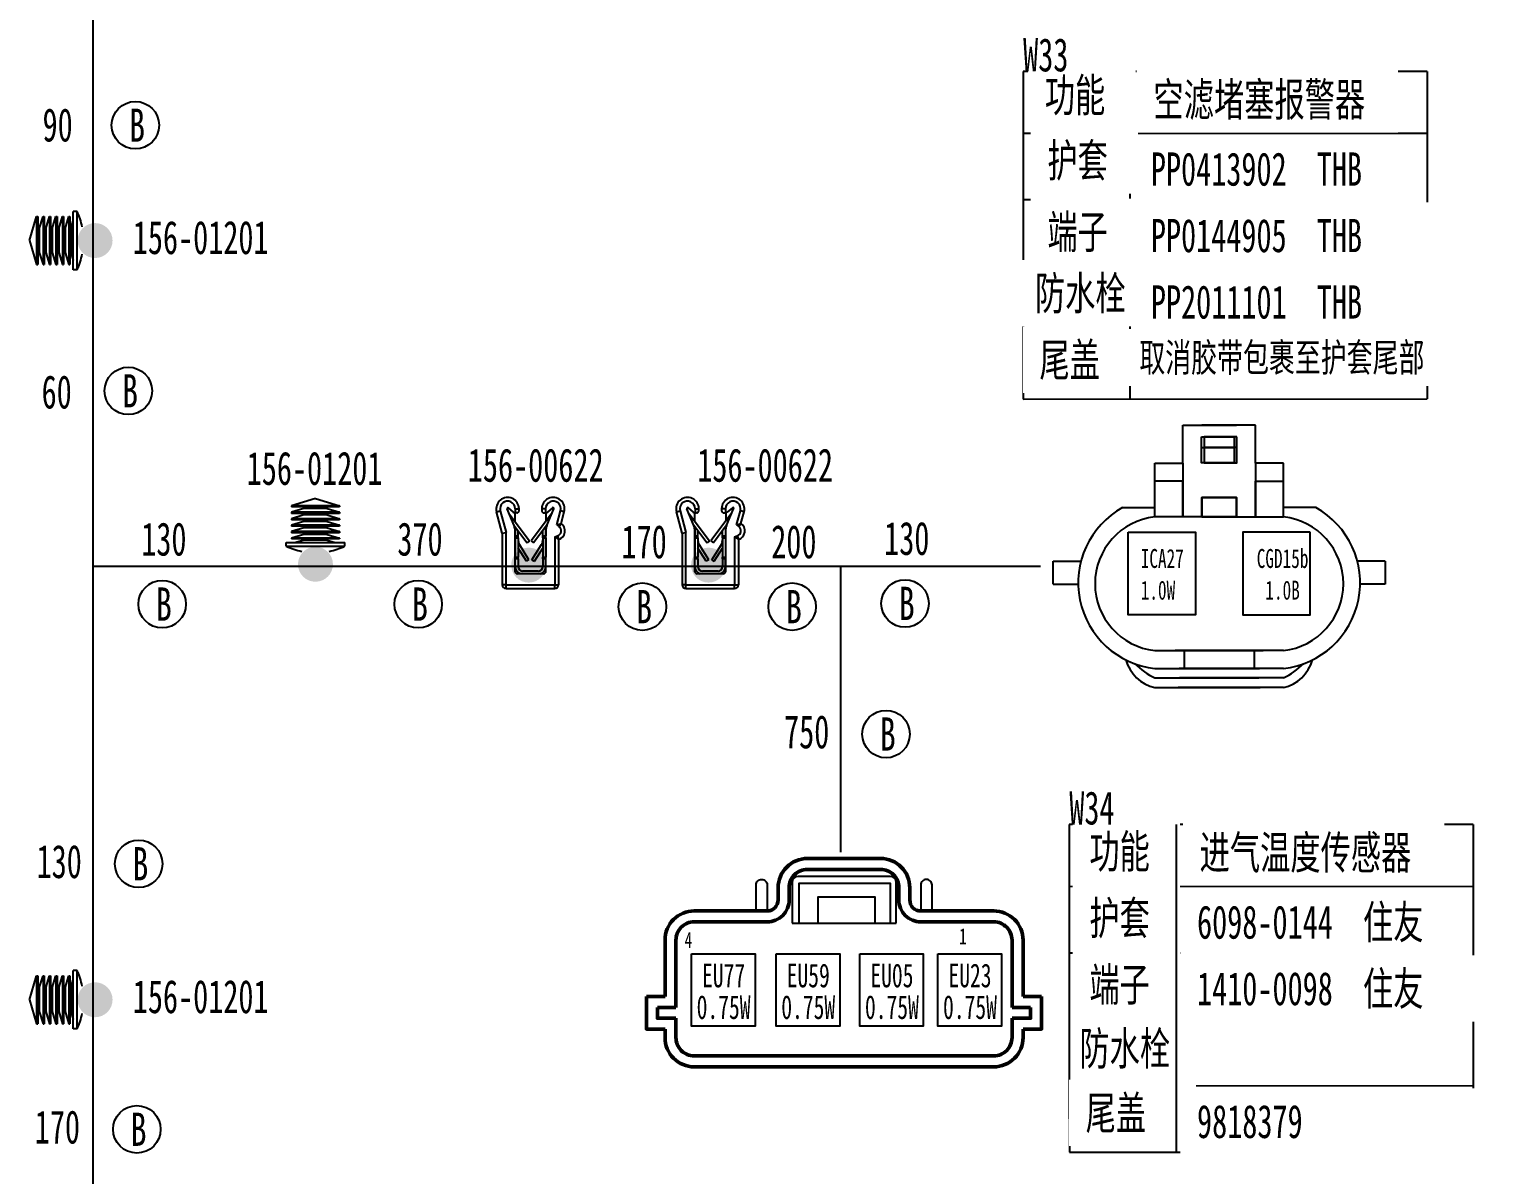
# Model space of a CAD drawing. Header units: millimetres. Extents: x 3853 to 7217, y 3585 to 4426.
# Drawn here: x 5581.3 to 5735.6, y 4188.3 to 4308.9 of the extents above; entities that cross this region are included whole.
import ezdxf

# ---------------------------------------------------------------- set-up
doc = ezdxf.new("R2010")
doc.units = ezdxf.units.MM
doc.layers.get('0').update_dxf_attribs({"lineweight": 25})
for name, color, linetype, lineweight in [('1轮廓实线层', 7, 'Continuous', 50), ('5剖面线层', 1, 'Continuous', 25), ('6文字层', 3, 'Continuous', 25), ('_0', 7, 'Continuous', 25)]:
    doc.layers.add(name, color=color, linetype=linetype, lineweight=lineweight)
doc.styles.add('PC_TEXTSTYLE', font='ISOCP.SHX', dxfattribs={"width": 0.707, "bigfont": 'GBCBIG.SHX'})
doc.styles.add('标准', font='', dxfattribs={"width": 0.667})
doc.styles.get('标准').set_extended_font_data('SimSun')

msp = doc.modelspace()

# ---------------------------------------------------------------- hatches: boundary and pattern name
at = {"layer": '_0', "linetype": 'ByBlock', "lineweight": -3}
h = msp.add_hatch(color=0, dxfattribs=at)
h.dxf.hatch_style = 1
edge = h.paths.add_edge_path()
edge.add_arc((5588.19, 4286.63), 1.84, 90, 450)
at = {"layer": '_0'}
h = msp.add_hatch(color=0, dxfattribs=at)
h.dxf.hatch_style = 1
edge = h.paths.add_edge_path()
edge.add_arc((5611.39, 4252.55), 1.84, 360, 720)
h = msp.add_hatch(color=0, dxfattribs=at)
h.dxf.hatch_style = 1
edge = h.paths.add_edge_path()
edge.add_arc((5633.84, 4252.46), 1.84, 360, 720)
h = msp.add_hatch(color=0, dxfattribs=at)
h.dxf.hatch_style = 1
edge = h.paths.add_edge_path()
edge.add_arc((5652.77, 4252.46), 1.84, 360, 720)
at = {"layer": '_0', "linetype": 'ByBlock', "lineweight": -3}
h = msp.add_hatch(color=0, dxfattribs=at)
h.dxf.hatch_style = 1
edge = h.paths.add_edge_path()
edge.add_arc((5588.19, 4206.7), 1.84, 90, 450)

# ---------------------------------------------------------------- linework, layer by layer
at = {"color": 0, "linetype": 'Continuous'}
for p, q in [((5661.57, 4219.06), (5661.57, 4214.76)), ((5671.9, 4219.68), (5662.19, 4219.68)), ((5672.53, 4214.76), (5672.53, 4219.06)), ((5661.57, 4214.76), (5672.53, 4214.76))]:
    msp.add_line(p, q, dxfattribs=at)
for centre, start, end in [((5662.19, 4219.06), 90, 180), ((5671.9, 4219.06), 0, 90)]:
    msp.add_arc(centre, 0.622, start, end, dxfattribs=at)
at = {"layer": '1轮廓实线层', "color": 0}
for points in [[(5648.19, 4207.04), (5648.19, 4212.98, -0.414214), (5651.26, 4216.05), (5658.95, 4216.05, 0.414214), (5660.1, 4217.21), (5660.1, 4218.5, -0.414214), (5663.18, 4221.57), (5670.89, 4221.57, -0.414214), (5673.96, 4218.5), (5673.96, 4217.21, 0.414214), (5675.11, 4216.05), (5682.8, 4216.05, -0.414214), (5685.88, 4212.98), (5685.88, 4207.04)], [(5649.34, 4205.89), (5649.34, 4212.98, -0.414214), (5651.26, 4214.9), (5658.95, 4214.9, 0.414214), (5661.26, 4217.21), (5661.26, 4218.5, -0.414214), (5663.18, 4220.42), (5670.89, 4220.42, -0.414214), (5672.81, 4218.5), (5672.81, 4217.21, 0.414214), (5675.11, 4214.9), (5682.8, 4214.9, -0.414214), (5684.72, 4212.98), (5684.72, 4205.89)], [(5685.88, 4203.61), (5685.88, 4202.72, -0.414214), (5682.8, 4199.64), (5651.26, 4199.64, -0.414214), (5648.19, 4202.72), (5648.19, 4203.61)], [(5684.72, 4204.76), (5684.72, 4202.72, -0.414214), (5682.8, 4200.8), (5651.26, 4200.8, -0.414214), (5649.34, 4202.72), (5649.34, 4204.76)]]:
    msp.add_lwpolyline(points, format="xyb", dxfattribs=at)
for points in [[(5646.24, 4207.04), (5648.19, 4207.04)], [(5648.19, 4203.61), (5646.24, 4203.61), (5646.24, 4207.04)], [(5687.83, 4207.04), (5685.88, 4207.04)], [(5685.88, 4203.61), (5687.83, 4203.61), (5687.83, 4207.04)], [(5647.39, 4205.89), (5649.34, 4205.89)], [(5649.34, 4204.76), (5647.39, 4204.76), (5647.39, 4205.89)], [(5686.67, 4205.89), (5684.72, 4205.89)], [(5684.72, 4204.76), (5686.67, 4204.76), (5686.67, 4205.89)]]:
    msp.add_lwpolyline(points, dxfattribs=at)
at = {"layer": '5剖面线层', "color": 0}
for points in [[(5658.95, 4216.05), (5657.77, 4216.05), (5657.77, 4218.79, -0.414214), (5658.34, 4219.36), (5658.38, 4219.36, -0.414214), (5658.95, 4218.79)], [(5675.11, 4216.05), (5676.3, 4216.05), (5676.3, 4218.79, 0.414214), (5675.72, 4219.36), (5675.69, 4219.36, 0.414214), (5675.11, 4218.79)]]:
    msp.add_lwpolyline(points, format="xyb", close=True, dxfattribs=at)
for points in [[(5662.32, 4214.72), (5662.32, 4218.99), (5671.89, 4218.99), (5671.89, 4214.76)], [(5664.33, 4214.74), (5664.33, 4217.55), (5670.27, 4217.55), (5670.27, 4214.76)]]:
    msp.add_lwpolyline(points, dxfattribs=at)
for points in [[(5650.97, 4211.52), (5657.67, 4211.52), (5657.67, 4203.93), (5650.97, 4203.93)], [(5659.88, 4211.52), (5666.58, 4211.52), (5666.58, 4203.93), (5659.88, 4203.93)], [(5668.69, 4211.52), (5675.38, 4211.52), (5675.38, 4203.93), (5668.69, 4203.93)], [(5676.91, 4211.52), (5683.61, 4211.52), (5683.61, 4203.93), (5676.91, 4203.93)]]:
    msp.add_lwpolyline(points, close=True, dxfattribs=at)
at = {"layer": '_0', "color": 0, "linetype": 'ByBlock', "lineweight": -3}
for p, q in [((5587.98, 4105.01), (5587.98, 4331.95)), ((5728.41, 4304.44), (5685.89, 4304.44)), ((5685.88, 4290.94), (5728.41, 4290.94)), ((5581.27, 4286.63), (5582.03, 4289.16)), ((5582.03, 4289.16), (5582.03, 4287.84)), ((5582.03, 4289.16), (5582.15, 4289.16)), ((5582.15, 4289.16), (5582.15, 4284.1)), ((5582.32, 4287.87), (5582.71, 4289.16)), ((5582.71, 4289.16), (5582.71, 4287.84)), ((5582.71, 4289.16), (5582.83, 4289.16)), ((5582.83, 4289.16), (5582.83, 4284.1)), ((5583, 4287.87), (5583.39, 4289.16)), ((5583.39, 4289.16), (5583.39, 4287.84)), ((5583.39, 4289.16), (5583.51, 4289.16)), ((5583.51, 4289.16), (5583.51, 4284.1)), ((5583.68, 4287.87), (5584.07, 4289.16)), ((5584.07, 4289.16), (5584.07, 4287.84)), ((5584.07, 4289.16), (5584.19, 4289.16)), ((5584.19, 4289.16), (5584.19, 4284.1)), ((5584.36, 4287.87), (5584.75, 4289.16)), ((5584.75, 4289.16), (5584.75, 4287.84)), ((5584.75, 4289.16), (5584.87, 4289.16)), ((5584.87, 4289.16), (5584.87, 4284.1)), ((5585.04, 4287.87), (5585.43, 4289.16)), ((5585.43, 4289.16), (5585.43, 4287.84)), ((5585.43, 4289.16), (5585.53, 4289.16)), ((5585.53, 4289.16), (5585.53, 4284.1)), ((5585.64, 4287.87), (5585.9, 4288.71)), ((5586.3, 4289.7), (5585.9, 4289.7)), ((5585.9, 4283.55), (5585.9, 4289.7)), ((5586.3, 4283.55), (5586.3, 4289.7)), ((5582.03, 4287.84), (5582.03, 4284.1)), ((5582.15, 4287.87), (5582.32, 4287.87)), ((5582.32, 4287.87), (5582.32, 4285.38)), ((5582.71, 4287.84), (5582.71, 4284.1)), ((5582.83, 4287.87), (5583, 4287.87)), ((5583, 4287.87), (5583, 4285.38)), ((5583.39, 4287.84), (5583.39, 4284.1)), ((5583.51, 4287.87), (5583.68, 4287.87)), ((5583.68, 4287.87), (5583.68, 4285.38)), ((5584.07, 4287.84), (5584.07, 4284.1)), ((5584.19, 4287.87), (5584.36, 4287.87)), ((5584.36, 4287.87), (5584.36, 4285.38)), ((5584.75, 4287.84), (5584.75, 4284.1)), ((5584.87, 4287.87), (5585.04, 4287.87)), ((5585.04, 4287.87), (5585.04, 4285.38)), ((5585.43, 4287.84), (5585.43, 4284.1)), ((5585.53, 4287.87), (5585.64, 4287.87)), ((5585.64, 4287.87), (5585.64, 4285.38)), ((5581.27, 4286.63), (5582.03, 4284.1)), ((5582.15, 4285.38), (5582.32, 4285.38)), ((5582.32, 4285.38), (5582.71, 4284.1)), ((5582.83, 4285.38), (5583, 4285.38)), ((5583, 4285.38), (5583.39, 4284.1)), ((5583.51, 4285.38), (5583.68, 4285.38)), ((5583.68, 4285.38), (5584.07, 4284.1)), ((5584.19, 4285.38), (5584.36, 4285.38)), ((5584.36, 4285.38), (5584.75, 4284.1)), ((5584.87, 4285.38), (5585.04, 4285.38)), ((5585.04, 4285.38), (5585.43, 4284.1)), ((5585.53, 4285.38), (5585.64, 4285.38)), ((5585.64, 4285.38), (5585.9, 4284.54)), ((5582.03, 4284.1), (5582.15, 4284.1)), ((5582.71, 4284.1), (5582.83, 4284.1)), ((5583.39, 4284.1), (5583.51, 4284.1)), ((5584.07, 4284.1), (5584.19, 4284.1)), ((5584.75, 4284.1), (5584.87, 4284.1)), ((5585.43, 4284.1), (5585.53, 4284.1)), ((5685.89, 4283.94), (5728.41, 4283.94)), ((5685.89, 4283.94), (5728.41, 4283.94)), ((5586.3, 4283.55), (5585.9, 4283.55)), ((5685.89, 4276.94), (5728.41, 4276.95)), ((5685.9, 4269.94), (5728.41, 4269.96)), ((5702.72, 4263.18), (5702.72, 4267.2)), ((5702.72, 4267.2), (5708.36, 4267.2)), ((5710.34, 4267.2), (5704.7, 4267.2)), ((5710.34, 4263.18), (5710.34, 4267.2)), ((5704.67, 4264.86), (5708.11, 4264.86)), ((5708.39, 4264.86), (5704.95, 4264.86)), ((5699.77, 4257.54), (5699.77, 4263.18)), ((5699.77, 4263.18), (5702.72, 4263.18)), ((5702.72, 4263.18), (5702.72, 4257.54)), ((5713.29, 4263.18), (5710.34, 4263.18)), ((5710.34, 4263.18), (5710.34, 4257.54)), ((5713.29, 4257.54), (5713.29, 4263.18)), ((5702.72, 4261.3), (5699.77, 4261.3)), ((5702.72, 4257.54), (5702.72, 4261.3)), ((5710.34, 4257.54), (5710.34, 4261.3)), ((5710.34, 4261.3), (5713.29, 4261.3)), ((5696.36, 4258.53), (5699.77, 4258.53)), ((5706.93, 4257.54), (5699.77, 4257.54)), ((5706.13, 4257.54), (5713.29, 4257.54)), ((5716.7, 4258.53), (5713.29, 4258.53)), ((5689.07, 4252.89), (5691.98, 4252.89)), ((5689.07, 4250.47), (5689.07, 4252.89)), ((5723.99, 4252.89), (5721.08, 4252.89)), ((5723.99, 4252.89), (5723.99, 4250.47)), ((5689.07, 4250.47), (5691.73, 4250.47)), ((5723.99, 4250.47), (5721.33, 4250.47)), ((5699.77, 4243.46), (5711.17, 4243.46)), ((5713.29, 4243.46), (5701.89, 4243.46)), ((5702.83, 4243.46), (5702.83, 4241.58)), ((5710.23, 4243.46), (5710.23, 4241.58)), ((5699.77, 4241.58), (5710.76, 4241.58)), ((5699.77, 4240.59), (5710.72, 4240.59)), ((5713.29, 4241.58), (5702.3, 4241.58)), ((5713.29, 4240.59), (5702.34, 4240.59)), ((5699.77, 4239.57), (5710.86, 4239.57)), ((5713.29, 4239.57), (5702.2, 4239.57)), ((5733.27, 4225.15), (5690.75, 4225.15)), ((5690.75, 4211.65), (5733.28, 4211.65)), ((5586.3, 4209.78), (5585.9, 4209.78)), ((5585.9, 4203.63), (5585.9, 4209.78)), ((5586.3, 4203.63), (5586.3, 4209.78)), ((5581.27, 4206.7), (5582.03, 4209.23)), ((5582.03, 4209.23), (5582.03, 4207.92)), ((5582.03, 4209.23), (5582.15, 4209.23)), ((5582.15, 4209.23), (5582.15, 4204.17)), ((5582.32, 4207.95), (5582.71, 4209.23)), ((5582.71, 4209.23), (5582.71, 4207.92)), ((5582.71, 4209.23), (5582.83, 4209.23)), ((5582.83, 4209.23), (5582.83, 4204.17)), ((5583, 4207.95), (5583.39, 4209.23)), ((5583.39, 4209.23), (5583.39, 4207.92)), ((5583.39, 4209.23), (5583.51, 4209.23)), ((5583.51, 4209.23), (5583.51, 4204.17)), ((5583.68, 4207.95), (5584.07, 4209.23)), ((5584.07, 4209.23), (5584.07, 4207.92)), ((5584.07, 4209.23), (5584.19, 4209.23)), ((5584.19, 4209.23), (5584.19, 4204.17)), ((5584.36, 4207.95), (5584.75, 4209.23)), ((5584.75, 4209.23), (5584.75, 4207.92)), ((5584.75, 4209.23), (5584.87, 4209.23)), ((5584.87, 4209.23), (5584.87, 4204.17)), ((5585.04, 4207.95), (5585.43, 4209.23)), ((5585.43, 4209.23), (5585.43, 4207.92)), ((5585.43, 4209.23), (5585.53, 4209.23)), ((5585.53, 4209.23), (5585.53, 4204.17)), ((5585.64, 4207.95), (5585.9, 4208.79)), ((5581.27, 4206.7), (5582.03, 4204.17)), ((5582.03, 4207.92), (5582.03, 4204.17)), ((5582.15, 4207.95), (5582.32, 4207.95)), ((5582.32, 4207.95), (5582.32, 4205.46)), ((5582.71, 4207.92), (5582.71, 4204.17)), ((5582.83, 4207.95), (5583, 4207.95)), ((5583, 4207.95), (5583, 4205.46)), ((5583.39, 4207.92), (5583.39, 4204.17)), ((5583.51, 4207.95), (5583.68, 4207.95)), ((5583.68, 4207.95), (5583.68, 4205.46)), ((5584.07, 4207.92), (5584.07, 4204.17)), ((5584.19, 4207.95), (5584.36, 4207.95)), ((5584.36, 4207.95), (5584.36, 4205.46)), ((5584.75, 4207.92), (5584.75, 4204.17)), ((5584.87, 4207.95), (5585.04, 4207.95)), ((5585.04, 4207.95), (5585.04, 4205.46)), ((5585.43, 4207.92), (5585.43, 4204.17)), ((5585.53, 4207.95), (5585.64, 4207.95)), ((5585.64, 4207.95), (5585.64, 4205.46)), ((5582.15, 4205.46), (5582.32, 4205.46)), ((5582.32, 4205.46), (5582.71, 4204.17)), ((5582.83, 4205.46), (5583, 4205.46)), ((5583, 4205.46), (5583.39, 4204.17)), ((5583.51, 4205.46), (5583.68, 4205.46)), ((5583.68, 4205.46), (5584.07, 4204.17)), ((5584.19, 4205.46), (5584.36, 4205.46)), ((5584.36, 4205.46), (5584.75, 4204.17)), ((5584.87, 4205.46), (5585.04, 4205.46)), ((5585.04, 4205.46), (5585.43, 4204.17)), ((5585.53, 4205.46), (5585.64, 4205.46)), ((5585.64, 4205.46), (5585.9, 4204.61)), ((5690.75, 4204.65), (5733.27, 4204.65)), ((5690.75, 4204.65), (5733.27, 4204.65)), ((5690.75, 4197.65), (5733.27, 4197.66))]:
    msp.add_line(p, q, dxfattribs=at)
at = {"layer": '_0', "color": 0, "lineweight": -3}
for p, q in [((5685.89, 4304.44), (5685.89, 4297.94)), ((5685.89, 4297.94), (5685.89, 4290.94)), ((5685.89, 4290.94), (5685.89, 4283.94)), ((5685.89, 4283.94), (5685.89, 4276.94)), ((5685.89, 4276.94), (5685.9, 4269.94))]:
    msp.add_line(p, q, dxfattribs=at)
at = {"layer": '_0', "color": 0}
for p, q in [((5685.89, 4297.94), (5728.41, 4297.92)), ((5611.39, 4259.47), (5608.86, 4258.71)), ((5611.39, 4259.47), (5613.93, 4258.71)), ((5612.61, 4258.71), (5608.86, 4258.71)), ((5608.86, 4258.71), (5608.86, 4258.59)), ((5613.93, 4258.59), (5608.86, 4258.59)), ((5610.15, 4258.42), (5608.86, 4258.03)), ((5612.61, 4258.03), (5608.86, 4258.03)), ((5608.86, 4258.03), (5608.86, 4257.91)), ((5613.93, 4257.91), (5608.86, 4257.91)), ((5610.15, 4257.74), (5608.86, 4257.35)), ((5610.15, 4258.59), (5610.15, 4258.42)), ((5612.64, 4258.42), (5610.15, 4258.42)), ((5610.15, 4257.91), (5610.15, 4257.74)), ((5612.64, 4257.74), (5610.15, 4257.74)), ((5613.93, 4258.71), (5612.61, 4258.71)), ((5613.93, 4258.03), (5612.61, 4258.03)), ((5612.64, 4258.59), (5612.64, 4258.42)), ((5612.64, 4258.42), (5613.93, 4258.03)), ((5612.64, 4257.91), (5612.64, 4257.74)), ((5612.64, 4257.74), (5613.93, 4257.35)), ((5613.93, 4258.71), (5613.93, 4258.59)), ((5613.93, 4258.03), (5613.93, 4257.91)), ((5630.46, 4258.08), (5630.85, 4258.18)), ((5631.06, 4255.84), (5630.46, 4258.08)), ((5630.85, 4258.18), (5631.46, 4255.9)), ((5632.31, 4256.63), (5631.56, 4258.4)), ((5631.69, 4258.49), (5632.22, 4258.05)), ((5631.79, 4257.86), (5631.8, 4257.87)), ((5631.8, 4257.87), (5633.94, 4255.01)), ((5632.38, 4257.95), (5632.38, 4257.09)), ((5632.5, 4257.95), (5632.38, 4257.95)), ((5632.42, 4258.39), (5632.42, 4257.96)), ((5632.42, 4258.39), (5632.82, 4258.39)), ((5632.58, 4257.95), (5632.5, 4257.95)), ((5632.82, 4258.19), (5632.82, 4258.39)), ((5636.25, 4257.87), (5634.1, 4255.01)), ((5635.62, 4258.39), (5635.22, 4258.39)), ((5635.22, 4258.39), (5635.22, 4258.19)), ((5635.46, 4257.95), (5635.54, 4257.95)), ((5635.54, 4257.95), (5635.66, 4257.95)), ((5635.62, 4258.39), (5635.62, 4257.96)), ((5635.66, 4257.95), (5635.66, 4257.09)), ((5635.74, 4256.63), (5636.49, 4258.4)), ((5636.36, 4258.49), (5635.82, 4258.05)), ((5636.26, 4257.86), (5636.25, 4257.87)), ((5636.8, 4256.69), (5637.2, 4258.18)), ((5637.58, 4258.08), (5637.2, 4258.18)), ((5637.25, 4256.85), (5637.58, 4258.08)), ((5649.39, 4258.08), (5649.78, 4258.18)), ((5649.99, 4255.84), (5649.39, 4258.08)), ((5649.78, 4258.18), (5650.39, 4255.9)), ((5651.24, 4256.63), (5650.49, 4258.4)), ((5650.61, 4258.49), (5651.15, 4258.05)), ((5650.72, 4257.86), (5650.73, 4257.87)), ((5650.73, 4257.87), (5652.87, 4255.01)), ((5651.31, 4257.95), (5651.31, 4257.09)), ((5651.43, 4257.95), (5651.31, 4257.95)), ((5651.35, 4258.39), (5651.35, 4257.96)), ((5651.35, 4258.39), (5651.75, 4258.39)), ((5651.51, 4257.95), (5651.43, 4257.95)), ((5651.75, 4258.19), (5651.75, 4258.39)), ((5655.17, 4257.87), (5653.03, 4255.01)), ((5654.55, 4258.39), (5654.15, 4258.39)), ((5654.15, 4258.39), (5654.15, 4258.19)), ((5654.39, 4257.95), (5654.47, 4257.95)), ((5654.47, 4257.95), (5654.59, 4257.95)), ((5654.55, 4258.39), (5654.55, 4257.96)), ((5654.59, 4257.95), (5654.59, 4257.09)), ((5654.66, 4256.63), (5655.41, 4258.4)), ((5655.29, 4258.49), (5654.75, 4258.05)), ((5655.18, 4257.86), (5655.17, 4257.87)), ((5655.72, 4256.69), (5656.12, 4258.18)), ((5656.51, 4258.08), (5656.12, 4258.18)), ((5656.18, 4256.85), (5656.51, 4258.08)), ((5612.61, 4257.35), (5608.86, 4257.35)), ((5608.86, 4257.35), (5608.86, 4257.23)), ((5613.93, 4257.23), (5608.86, 4257.23)), ((5610.15, 4257.06), (5608.86, 4256.67)), ((5612.61, 4256.67), (5608.86, 4256.67)), ((5608.86, 4256.67), (5608.86, 4256.55)), ((5613.93, 4256.55), (5608.86, 4256.55)), ((5610.15, 4256.38), (5608.86, 4255.99)), ((5612.61, 4255.99), (5608.86, 4255.99)), ((5608.86, 4255.99), (5608.86, 4255.87)), ((5610.15, 4257.23), (5610.15, 4257.06)), ((5612.64, 4257.06), (5610.15, 4257.06)), ((5610.15, 4256.55), (5610.15, 4256.38)), ((5612.64, 4256.38), (5610.15, 4256.38)), ((5613.93, 4257.35), (5612.61, 4257.35)), ((5613.93, 4256.67), (5612.61, 4256.67)), ((5613.93, 4255.99), (5612.61, 4255.99)), ((5612.64, 4257.23), (5612.64, 4257.06)), ((5612.64, 4257.06), (5613.93, 4256.67)), ((5612.64, 4256.55), (5612.64, 4256.38)), ((5612.64, 4256.38), (5613.93, 4255.99)), ((5613.93, 4257.35), (5613.93, 4257.23)), ((5613.93, 4256.67), (5613.93, 4256.55)), ((5613.93, 4255.99), (5613.93, 4255.87)), ((5632.29, 4256.68), (5633.69, 4254.82)), ((5632.37, 4256.55), (5632.39, 4256.55)), ((5632.38, 4256.51), (5632.38, 4256.27)), ((5632.38, 4256.27), (5632.38, 4251.83)), ((5632.4, 4256.37), (5632.4, 4255.53)), ((5632.72, 4255.53), (5632.72, 4256.1)), ((5635.76, 4256.68), (5634.36, 4254.82)), ((5635.32, 4255.53), (5635.32, 4256.1)), ((5635.64, 4256.37), (5635.64, 4255.53)), ((5635.66, 4256.55), (5635.68, 4256.55)), ((5635.66, 4256.51), (5635.66, 4256.27)), ((5635.66, 4251.83), (5635.66, 4256.27)), ((5636.8, 4256.69), (5637.25, 4256.85)), ((5636.8, 4256.69), (5637.03, 4256.53)), ((5637.03, 4256.53), (5637.25, 4256.85)), ((5651.22, 4256.68), (5652.61, 4254.82)), ((5651.3, 4256.55), (5651.32, 4256.55)), ((5651.31, 4256.51), (5651.31, 4256.27)), ((5651.31, 4256.27), (5651.31, 4251.83)), ((5651.33, 4256.37), (5651.33, 4255.53)), ((5651.65, 4255.53), (5651.65, 4256.1)), ((5654.68, 4256.68), (5653.29, 4254.82)), ((5654.25, 4255.53), (5654.25, 4256.1)), ((5654.57, 4256.37), (5654.57, 4255.53)), ((5654.58, 4256.55), (5654.61, 4256.55)), ((5654.59, 4256.51), (5654.59, 4256.27)), ((5654.59, 4251.83), (5654.59, 4256.27)), ((5655.72, 4256.69), (5656.18, 4256.85)), ((5655.72, 4256.69), (5655.95, 4256.53)), ((5655.95, 4256.53), (5656.18, 4256.85)), ((5608.32, 4254.44), (5608.32, 4254.85)), ((5608.32, 4254.85), (5614.47, 4254.85)), ((5608.32, 4254.44), (5614.47, 4254.44)), ((5613.93, 4255.87), (5608.86, 4255.87)), ((5610.15, 4255.7), (5608.86, 4255.31)), ((5612.61, 4255.31), (5608.86, 4255.31)), ((5608.86, 4255.31), (5608.86, 4255.21)), ((5613.93, 4255.21), (5608.86, 4255.21)), ((5610.15, 4255.1), (5609.31, 4254.85)), ((5610.15, 4255.87), (5610.15, 4255.7)), ((5612.64, 4255.7), (5610.15, 4255.7)), ((5610.15, 4255.21), (5610.15, 4255.1)), ((5612.64, 4255.1), (5610.15, 4255.1)), ((5613.93, 4255.31), (5612.61, 4255.31)), ((5612.64, 4255.87), (5612.64, 4255.7)), ((5612.64, 4255.7), (5613.93, 4255.31)), ((5612.64, 4255.21), (5612.64, 4255.1)), ((5612.64, 4255.1), (5613.48, 4254.85)), ((5613.93, 4255.31), (5613.93, 4255.21)), ((5614.47, 4254.44), (5614.47, 4254.85)), ((5631.06, 4255.84), (5631.46, 4255.9)), ((5631.06, 4255.84), (5631.06, 4250.39)), ((5631.46, 4250.39), (5631.46, 4255.9)), ((5632.4, 4255.33), (5632.4, 4255.53)), ((5632.4, 4255.53), (5632.72, 4255.53)), ((5632.4, 4255.33), (5632.4, 4253.31)), ((5632.4, 4255.33), (5632.72, 4255.33)), ((5632.72, 4255.33), (5632.72, 4255.53)), ((5632.72, 4255.33), (5632.72, 4253.31)), ((5633.87, 4253.02), (5632.86, 4254.64)), ((5633.94, 4255.01), (5633.69, 4254.82)), ((5634.1, 4255.01), (5634.36, 4254.82)), ((5634.18, 4253.02), (5635.19, 4254.64)), ((5635.32, 4255.53), (5635.64, 4255.53)), ((5635.32, 4255.33), (5635.32, 4255.53)), ((5635.32, 4255.33), (5635.32, 4253.31)), ((5635.32, 4255.33), (5635.64, 4255.33)), ((5635.64, 4255.33), (5635.64, 4255.53)), ((5635.64, 4255.33), (5635.64, 4253.31)), ((5636.58, 4255.45), (5636.87, 4255.53)), ((5636.58, 4255.45), (5636.58, 4250.39)), ((5636.58, 4255.45), (5636.98, 4255.15)), ((5636.87, 4255.53), (5636.98, 4255.15)), ((5636.98, 4255.15), (5636.98, 4250.39)), ((5649.99, 4255.84), (5650.39, 4255.9)), ((5649.99, 4255.84), (5649.99, 4250.39)), ((5650.39, 4250.39), (5650.39, 4255.9)), ((5651.33, 4255.33), (5651.33, 4255.53)), ((5651.33, 4255.53), (5651.65, 4255.53)), ((5651.33, 4255.33), (5651.33, 4253.31)), ((5651.33, 4255.33), (5651.65, 4255.33)), ((5651.65, 4255.33), (5651.65, 4255.53)), ((5651.65, 4255.33), (5651.65, 4253.31)), ((5652.79, 4253.02), (5651.78, 4254.64)), ((5652.87, 4255.01), (5652.61, 4254.82)), ((5653.03, 4255.01), (5653.29, 4254.82)), ((5653.11, 4253.02), (5654.12, 4254.64)), ((5654.25, 4255.53), (5654.57, 4255.53)), ((5654.25, 4255.33), (5654.25, 4255.53)), ((5654.25, 4255.33), (5654.25, 4253.31)), ((5654.25, 4255.33), (5654.57, 4255.33)), ((5654.57, 4255.33), (5654.57, 4255.53)), ((5654.57, 4255.33), (5654.57, 4253.31)), ((5655.51, 4255.45), (5655.79, 4255.53)), ((5655.51, 4255.45), (5655.51, 4250.39)), ((5655.51, 4255.45), (5655.91, 4255.15)), ((5655.79, 4255.53), (5655.91, 4255.15)), ((5655.91, 4255.15), (5655.91, 4250.39)), ((5632.4, 4253.11), (5632.4, 4253.31)), ((5632.4, 4253.31), (5632.72, 4253.31)), ((5632.72, 4253.11), (5632.4, 4253.11)), ((5632.4, 4252.31), (5632.4, 4253.11)), ((5633.6, 4252.86), (5632.72, 4254.25)), ((5632.72, 4253.11), (5632.72, 4253.31)), ((5632.72, 4253.11), (5632.72, 4252.31)), ((5633.87, 4253.02), (5633.6, 4252.86)), ((5634.18, 4253.02), (5634.45, 4252.86)), ((5634.45, 4252.86), (5635.32, 4254.25)), ((5635.32, 4253.11), (5635.32, 4253.31)), ((5635.32, 4253.31), (5635.64, 4253.31)), ((5635.64, 4253.11), (5635.32, 4253.11)), ((5635.32, 4253.11), (5635.32, 4252.31)), ((5635.64, 4253.11), (5635.64, 4253.31)), ((5635.64, 4252.31), (5635.64, 4253.11)), ((5651.33, 4253.11), (5651.33, 4253.31)), ((5651.33, 4253.31), (5651.65, 4253.31)), ((5651.65, 4253.11), (5651.33, 4253.11)), ((5651.33, 4252.31), (5651.33, 4253.11)), ((5652.52, 4252.86), (5651.65, 4254.25)), ((5651.65, 4253.11), (5651.65, 4253.31)), ((5651.65, 4253.11), (5651.65, 4252.31)), ((5652.79, 4253.02), (5652.52, 4252.86)), ((5653.11, 4253.02), (5653.38, 4252.86)), ((5653.38, 4252.86), (5654.25, 4254.25)), ((5654.25, 4253.11), (5654.25, 4253.31)), ((5654.25, 4253.31), (5654.57, 4253.31)), ((5654.57, 4253.11), (5654.25, 4253.11)), ((5654.25, 4253.11), (5654.25, 4252.31)), ((5654.57, 4253.11), (5654.57, 4253.31)), ((5654.57, 4252.31), (5654.57, 4253.11)), ((5687.71, 4252.31), (5587.98, 4252.31)), ((5635.38, 4251.55), (5632.66, 4251.55)), ((5634.84, 4251.83), (5633.2, 4251.83)), ((5654.31, 4251.55), (5651.59, 4251.55)), ((5653.77, 4251.83), (5652.13, 4251.83)), ((5631.46, 4250.39), (5631.06, 4250.39)), ((5631.46, 4249.99), (5631.46, 4250.39)), ((5631.46, 4250.39), (5636.58, 4250.39)), ((5631.46, 4249.99), (5636.58, 4249.99)), ((5636.58, 4249.99), (5636.58, 4250.39)), ((5636.58, 4250.39), (5636.98, 4250.39)), ((5650.39, 4250.39), (5649.99, 4250.39)), ((5650.39, 4249.99), (5650.39, 4250.39)), ((5650.39, 4250.39), (5655.51, 4250.39)), ((5650.39, 4249.99), (5655.51, 4249.99)), ((5655.51, 4249.99), (5655.51, 4250.39)), ((5655.51, 4250.39), (5655.91, 4250.39)), ((5690.75, 4218.65), (5733.27, 4218.64))]:
    msp.add_line(p, q, dxfattribs=at)
at = {"layer": '_0', "lineweight": -3}
msp.add_line((5666.71, 4222.24), (5666.71, 4252.31), dxfattribs=at)
at = {"layer": '_0', "linetype": 'ByBlock', "lineweight": -3}
for p, q in [((5582.03, 4204.17), (5582.15, 4204.17)), ((5582.71, 4204.17), (5582.83, 4204.17)), ((5583.39, 4204.17), (5583.51, 4204.17)), ((5584.07, 4204.17), (5584.19, 4204.17)), ((5584.75, 4204.17), (5584.87, 4204.17)), ((5585.43, 4204.17), (5585.53, 4204.17)), ((5586.3, 4203.63), (5585.9, 4203.63))]:
    msp.add_line(p, q, dxfattribs=at)
at = {"layer": '_0', "color": 0, "linetype": 'ByBlock', "lineweight": -3}
for points in [[(5704.67, 4265.95), (5708.11, 4265.95), (5708.11, 4263.23), (5704.67, 4263.23)], [(5708.39, 4265.95), (5704.95, 4265.95), (5704.95, 4263.23), (5708.39, 4263.23)], [(5704.71, 4257.54), (5708.35, 4257.54), (5708.35, 4259.58), (5704.71, 4259.58)], [(5708.35, 4257.54), (5704.71, 4257.54), (5704.71, 4259.58), (5708.35, 4259.58)], [(5696.96, 4255.93), (5704.05, 4255.93), (5704.05, 4247.24), (5696.96, 4247.24)], [(5716.1, 4255.93), (5709.01, 4255.93), (5709.01, 4247.24), (5716.1, 4247.24)]]:
    msp.add_lwpolyline(points, close=True, dxfattribs=at)
for centre in [(5592.43, 4298.77), (5591.69, 4270.8), (5595.25, 4248.35), (5622.21, 4248.35), (5645.81, 4248.08), (5661.57, 4248.08), (5673.46, 4248.42), (5671.46, 4234.67)]:
    msp.add_circle(centre, 2.5, dxfattribs=at)
at = {"layer": '_0', "color": 3, "linetype": 'ByBlock', "lineweight": -3}
for centre in [(5592.78, 4221.01), (5592.59, 4193.06)]:
    msp.add_circle(centre, 2.5, dxfattribs=at)
at = {"layer": '_0', "color": 0, "linetype": 'ByBlock', "lineweight": -3}
for centre, radius, start, end in [((5579.75, 4286.63), 7.23, 11.537, 25.1507), ((5579.75, 4286.63), 7.23, 334.8493, 348.463), ((5700.75, 4250.59), 9.06, 118.9382, 263.7676), ((5700.54, 4250.5), 7.08, 96.29, 263.71), ((5712.31, 4250.59), 9.06, 276.2324, 61.0618), ((5712.52, 4250.5), 7.08, 276.29, 83.71), ((5700.63, 4243.54), 4.06, 195.1615, 257.6515), ((5712.43, 4243.54), 4.06, 282.3485, 344.8385), ((5703.18, 4247.65), 7.85, 225.3451, 244.255), ((5709.88, 4247.65), 7.85, 295.745, 314.6549), ((5579.75, 4206.7), 7.23, 11.537, 25.1507), ((5579.75, 4206.7), 7.23, 334.8493, 348.463)]:
    msp.add_arc(centre, radius, start, end, dxfattribs=at)
at = {"layer": '_0', "color": 0}
for centre, radius, start, end in [((5631.62, 4258.39), 1.2, 0, 195), ((5631.62, 4258.39), 0.8, 0, 195), ((5636.42, 4258.39), 1.2, 345, 180), ((5636.42, 4258.39), 0.8, 345, 180), ((5650.55, 4258.39), 1.2, 0, 195), ((5650.55, 4258.39), 0.8, 0, 195), ((5655.35, 4258.39), 1.2, 345, 180), ((5655.35, 4258.39), 0.8, 345, 180), ((5631.64, 4258.43), 0.08, 50.558, 203), ((5632.5, 4258.39), 0.44, 230.558, 270), ((5632.58, 4258.19), 0.24, 270, 0), ((5635.46, 4258.19), 0.24, 180, 270), ((5635.54, 4258.39), 0.44, 270, 309.442), ((5636.41, 4258.43), 0.08, 337, 129.442), ((5650.56, 4258.43), 0.08, 50.558, 203), ((5651.43, 4258.39), 0.44, 230.558, 270), ((5651.51, 4258.19), 0.24, 270, 0), ((5654.39, 4258.19), 0.24, 180, 270), ((5654.47, 4258.39), 0.44, 270, 309.442), ((5655.34, 4258.43), 0.08, 337, 129.442), ((5631.92, 4256.37), 0.48, 0, 36.8699), ((5631.46, 4256.27), 0.92, 0, 23), ((5636.12, 4256.37), 0.48, 143.1304, 180), ((5636.58, 4256.27), 0.92, 157, 180), ((5636.7, 4256.07), 0.56, 286.9578, 54.9529), ((5636.7, 4256.07), 0.96, 286.9577, 54.9529), ((5650.85, 4256.37), 0.48, 0, 36.8699), ((5650.39, 4256.27), 0.92, 0, 23), ((5655.05, 4256.37), 0.48, 143.1304, 180), ((5655.51, 4256.27), 0.92, 157, 180), ((5655.63, 4256.07), 0.56, 286.9578, 54.9529), ((5655.63, 4256.07), 0.96, 286.9577, 54.9529), ((5611.39, 4260.99), 7.23, 244.8493, 258.463), ((5611.39, 4260.99), 7.23, 281.537, 295.1507), ((5633.6, 4255.11), 0.88, 180, 211.9779), ((5634.44, 4255.11), 0.88, 328.0221, 360), ((5652.53, 4255.11), 0.88, 180, 211.9779), ((5653.37, 4255.11), 0.88, 328.0221, 360), ((5632.66, 4251.83), 0.28, 180, 270), ((5633.2, 4252.31), 0.8, 180, 251.8051), ((5633.2, 4252.31), 0.48, 180, 270), ((5634.84, 4252.31), 0.48, 270, 0), ((5634.84, 4252.31), 0.8, 288.1949, 0), ((5635.38, 4251.83), 0.28, 270, 0), ((5651.59, 4251.83), 0.28, 180, 270), ((5652.13, 4252.31), 0.8, 180, 251.8051), ((5652.13, 4252.31), 0.48, 180, 270), ((5653.77, 4252.31), 0.48, 270, 0), ((5653.77, 4252.31), 0.8, 288.1949, 0), ((5654.31, 4251.83), 0.28, 270, 0), ((5631.46, 4250.39), 0.4, 180, 270), ((5636.58, 4250.39), 0.4, 270, 0), ((5650.39, 4250.39), 0.4, 180, 270), ((5655.51, 4250.39), 0.4, 270, 0)]:
    msp.add_arc(centre, radius, start, end, dxfattribs=at)

# ---------------------------------------------------------------- texts
at = {"layer": '6文字层', "color": 0, "char_height": 1.68, "width": 3.8822, "attachment_point": 1, "style": 'PC_TEXTSTYLE'}
for s, insert in [('{\\fSimSun|b0|i0|c134|p2;4}', (5650.25, 4213.83)), ('{\\fSimSun|b0|i0|c134|p2;1}', (5679.15, 4214.22))]:
    msp.add_mtext(s, dxfattribs=dict(at, insert=insert))
at = {"layer": '_0', "color": 0, "linetype": 'ByBlock', "lineweight": -3, "char_height": 3.5, "attachment_point": 1, "style": '标准'}
for s, insert in [('90', (5582.66, 4300.56)), ('60', (5582.56, 4272.45)), ('130', (5593.05, 4256.96)), ('370', (5620.01, 4256.96)), ('170', (5643.61, 4256.68)), ('200', (5659.37, 4256.68)), ('130', (5671.26, 4257.03)), ('750', (5660.72, 4236.67))]:
    msp.add_mtext(s, dxfattribs=dict(at, insert=insert))
at = {"layer": '_0', "color": 0, "linetype": 'ByBlock', "lineweight": -3, "attachment_point": 1, "style": '标准'}
for s, insert, char_height, width in [('{\\W0.7;B}', (5591.78, 4300.53), 3.5, 2.4249), ('156-01201', (5592.16, 4288.71), 3.5, 10.611), ('{\\W0.7;B}', (5591.04, 4272.56), 3.5, 2.4249), ('ICA27\\P1.0W', (5698.27, 4254.16), 2, 5.7892), ('\\pxqc;CGD15b\\P1.0B', (5710.31, 4254.16), 2, 5.7892), ('{\\W0.7;B}', (5594.6, 4250.11), 3.5, 2.4249), ('{\\W0.7;B}', (5621.56, 4250.11), 3.5, 2.4249), ('{\\W0.7;B}', (5645.16, 4249.84), 3.5, 2.4249), ('{\\W0.7;B}', (5660.93, 4249.84), 3.5, 2.4249), ('{\\W0.7;B}', (5672.81, 4250.18), 3.5, 2.4249), ('{\\W0.7;B}', (5670.81, 4236.43), 3.5, 2.4249), ('156-01201', (5592.16, 4208.79), 3.5, 10.611)]:
    msp.add_mtext(s, dxfattribs=dict(at, insert=insert, char_height=char_height, width=width))
at = {"layer": '_0', "color": 0, "attachment_point": 1, "style": '标准'}
for s, insert, char_height, width in [('{\\fFangSong_GB2312|b0|i0|c0|p2;156-01201}', (5604.15, 4264.41), 3.5, 10.611), ('156-00622', (5627.43, 4264.74), 3.5, 10.611), ('156-00622', (5651.58, 4264.74), 3.5, 10.611), ('\\pxsm0.8,qc,t0.32;{\\fFangSong_GB2312|b0|i0|c134|p2;EU77\\P0.75W}', (5651.87, 4210.51), 2.5, 4.9731), ('\\pxsm0.8,qc,t0.32;{\\fFangSong_GB2312|b0|i0|c134|p2;EU59\\P0.75W}', (5660.78, 4210.51), 2.5, 4.9731), ('\\pxsm0.8,qc,t0.32;{\\fFangSong_GB2312|b0|i0|c134|p2;EU05\\P0.75W}', (5669.59, 4210.51), 2.5, 4.9731), ('\\pxsm0.8,qc,t0.32;{\\fFangSong_GB2312|b0|i0|c134|p2;EU23\\P0.75W}', (5677.81, 4210.51), 2.5, 4.9731)]:
    msp.add_mtext(s, dxfattribs=dict(at, insert=insert, char_height=char_height, width=width))
at = {"layer": '_0', "color": 3, "linetype": 'ByBlock', "lineweight": -3, "char_height": 3.5, "attachment_point": 1, "style": '标准'}
for s, insert in [('130', (5582.03, 4223.01)), ('170', (5581.84, 4195.06))]:
    msp.add_mtext(s, dxfattribs=dict(at, insert=insert))
at = {"layer": '_0', "color": 3, "linetype": 'ByBlock', "lineweight": -3, "char_height": 3.5, "width": 2.4249, "attachment_point": 1, "style": '标准'}
for insert in [(5592.13, 4222.77), (5591.94, 4194.82)]:
    msp.add_mtext('{\\W0.7;B}', dxfattribs=dict(at, insert=insert))

# ---------------------------------------------------------------- next in the draw order: texts
at = {"layer": '_0', "color": 0, "char_height": 3.5, "attachment_point": 1, "style": '标准', "bg_fill": 2}
for s, insert, width in [('{\\fFangSong_GB2312|b0|i0|c134|p2;空滤堵塞报警器}', (5699.61, 4303.23), 24.0033), ('{\\fFangSong_GB2312|b0|i0|c134|p2;尾盖}', (5687.61, 4275.82), 9.8578), ('{\\fFangSong_GB2312|b0|i0|c134|p2;进气温度传感器}', (5704.47, 4223.95), 24.0033)]:
    msp.add_mtext(s, dxfattribs=dict(at, insert=insert, width=width))

# ---------------------------------------------------------------- next in the draw order: texts
at = {"layer": '_0', "color": 0, "char_height": 3.5, "width": 29.0707, "attachment_point": 1, "style": '标准', "bg_fill": 2}
for s, insert in [('{\\fFangSong_GB2312|b0|i0|c134|p2;PP0413902  THB}', (5699.34, 4295.91)), ('{\\fFangSong_GB2312|b0|i0|c134|p2;6098-0144  住友}', (5704.2, 4216.63))]:
    msp.add_mtext(s, dxfattribs=dict(at, insert=insert))

# ---------------------------------------------------------------- next in the draw order: linework, layer by layer
at = {"layer": '_0', "lineweight": -3}
for p, q in [((5728.41, 4304.44), (5728.41, 4269.96)), ((5733.27, 4225.15), (5733.27, 4190.67))]:
    msp.add_line(p, q, dxfattribs=at)

# ---------------------------------------------------------------- next in the draw order: texts
at = {"layer": '_0', "color": 0, "insert": (5692.86, 4224.06), "char_height": 3.5, "width": 7.8037, "attachment_point": 1, "style": '标准', "bg_fill": 2}
msp.add_mtext('{\\fFangSong_GB2312|b0|i0|c134|p2;功能}', dxfattribs=at)

# ---------------------------------------------------------------- next in the draw order: texts
at = {"layer": '_0', "color": 0, "char_height": 3.5, "attachment_point": 1, "style": '标准', "bg_fill": 2}
for s, insert, width in [('{\\fFangSong_GB2312|b0|i0|c134|p2;PP0144905  THB}', (5699.34, 4288.91), 29.0687), ('{\\fFangSong_GB2312|b0|i0|c134|p2;护套}', (5692.86, 4217.06), 7.8037)]:
    msp.add_mtext(s, dxfattribs=dict(at, insert=insert, width=width))
at = {"layer": '_0', "color": 0, "linetype": 'ByBlock', "lineweight": -3, "insert": (5690.75, 4228.65), "char_height": 3.5, "width": 15.1586, "attachment_point": 1, "style": '标准'}
msp.add_mtext('W34', dxfattribs=at)

# ---------------------------------------------------------------- next in the draw order: linework, layer by layer
at = {"layer": '_0', "color": 0, "lineweight": -3}
msp.add_line((5690.75, 4225.15), (5690.75, 4218.65), dxfattribs=at)

# ---------------------------------------------------------------- next in the draw order: texts
at = {"layer": '_0', "color": 0, "char_height": 3.5, "attachment_point": 1, "style": '标准', "bg_fill": 2}
for s, insert, width in [('{\\fFangSong_GB2312|b0|i0|c134|p2;PP2011101  THB}', (5699.34, 4281.92), 29.0707), ('{\\fFangSong_GB2312|b0|i0|c134|p2;端子}', (5692.86, 4210.06), 7.8037)]:
    msp.add_mtext(s, dxfattribs=dict(at, insert=insert, width=width))

# ---------------------------------------------------------------- next in the draw order: linework, layer by layer
at = {"layer": '_0', "lineweight": -3}
msp.add_line((5697.17, 4269.95), (5697.17, 4304.44), dxfattribs=at)
at = {"layer": '_0', "color": 0, "lineweight": -3}
msp.add_line((5690.75, 4218.65), (5690.75, 4211.65), dxfattribs=at)

# ---------------------------------------------------------------- next in the draw order: texts
at = {"layer": '_0', "color": 0, "insert": (5691.81, 4203.33), "char_height": 3.5, "width": 9.8578, "attachment_point": 1, "style": '标准', "bg_fill": 2}
msp.add_mtext('{\\fFangSong_GB2312|b0|i0|c134|p2;防水栓}', dxfattribs=at)

# ---------------------------------------------------------------- next in the draw order: linework, layer by layer
at = {"layer": '_0', "color": 0, "lineweight": -3}
for p, q in [((5690.75, 4211.65), (5690.75, 4204.65)), ((5690.75, 4204.65), (5690.75, 4197.65)), ((5690.75, 4197.65), (5690.76, 4190.66))]:
    msp.add_line(p, q, dxfattribs=at)

# ---------------------------------------------------------------- next in the draw order: texts
at = {"layer": '_0', "color": 0, "char_height": 3.5, "attachment_point": 1, "style": '标准', "bg_fill": 2}
for s, insert, width in [('{\\fFangSong_GB2312|b0|i0|c134|p2;功能}', (5688.17, 4303.69), 7.8037), ('{\\fFangSong_GB2312|b0|i0|c134|p2;1410-0098  住友}', (5704.2, 4209.63), 29.0687)]:
    msp.add_mtext(s, dxfattribs=dict(at, insert=insert, width=width))

# ---------------------------------------------------------------- next in the draw order: texts
at = {"layer": '_0', "color": 0, "linetype": 'ByBlock', "lineweight": -3, "insert": (5685.89, 4307.94), "char_height": 3.5, "width": 15.1586, "attachment_point": 1, "style": '标准'}
msp.add_mtext('W33', dxfattribs=at)
at = {"layer": '_0', "color": 0, "char_height": 3.5, "attachment_point": 1, "style": '标准', "bg_fill": 2}
for s, insert, width in [('{\\fFangSong_GB2312|b0|i0|c134|p2;护套}', (5688.44, 4296.82), 7.8037), ('{\\fFangSong_GB2312|b0|i0|c134|p2;尾盖}', (5692.47, 4196.54), 9.8578)]:
    msp.add_mtext(s, dxfattribs=dict(at, insert=insert, width=width))

# ---------------------------------------------------------------- next in the draw order: linework, layer by layer
at = {"layer": '_0', "lineweight": -3}
for p, q in [((5702.03, 4190.66), (5702.03, 4225.15)), ((5690.76, 4190.66), (5733.27, 4190.67))]:
    msp.add_line(p, q, dxfattribs=at)

# ---------------------------------------------------------------- next in the draw order: texts
at = {"layer": '_0', "color": 0, "insert": (5688.44, 4289.3), "char_height": 3.5, "width": 7.8037, "attachment_point": 1, "style": '标准', "bg_fill": 2}
msp.add_mtext('{\\fFangSong_GB2312|b0|i0|c134|p2;端子}', dxfattribs=at)

# ---------------------------------------------------------------- next in the draw order: texts
at = {"layer": '_0', "color": 0, "char_height": 3.5, "attachment_point": 1, "style": '标准', "bg_fill": 2}
for s, insert, width in [('{\\fFangSong_GB2312|b0|i0|c134|p2;防水栓}', (5687.13, 4282.84), 9.8578), ('{\\fFangSong_GB2312|b0|i0|c134|p2;9818379}', (5704.2, 4195.64), 29.0687)]:
    msp.add_mtext(s, dxfattribs=dict(at, insert=insert, width=width))

# ---------------------------------------------------------------- next in the draw order: texts
at = {"layer": '_0', "color": 3, "insert": (5698.12, 4275.82), "char_height": 3, "width": 36.0198, "attachment_point": 1, "style": '标准', "bg_fill": 2}
msp.add_mtext('{\\fFangSong_GB2312|b0|i0|c134|p2;取消胶带包裹至护套尾部}', dxfattribs=at)

doc.saveas('drawing.dxf')
